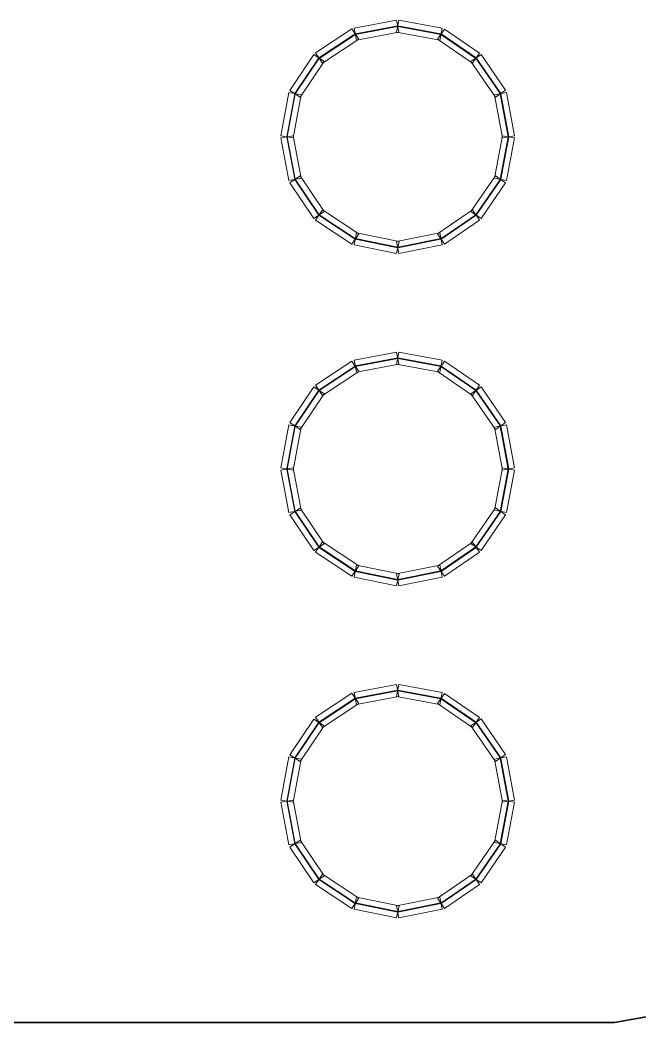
# Model space of a CAD drawing. Header units: millimetres. Extents: x -200 to 200, y -162 to 219.
# Drawn here: x -173.36 to -146.73, y -161.91 to -118.78 of the extents above; entities that cross this region are included whole.
import ezdxf

# ---------------------------------------------------------------- set-up
doc = ezdxf.new("R2010")
doc.units = ezdxf.units.MM
doc.header["$MEASUREMENT"] = 0

msp = doc.modelspace()

# ---------------------------------------------------------------- linework, layer by layer
at = {"color": 4, "lineweight": 5}
for points in [[(-157.1814, -118.7799), (-157.1814, -118.7799), (-157.0835, -119.2998), (-157.0835, -119.2998), (-157.0835, -119.2998), (-157.0835, -119.2998), (-158.9088, -119.6437), (-158.9088, -119.6437), (-158.9088, -119.6437), (-158.9088, -119.6437), (-159.0067, -119.1238), (-159.0067, -119.1238), (-159.0067, -119.1238), (-159.0067, -119.1238), (-157.1814, -118.7799), (-157.1814, -118.7799)], [(-157.1349, -119.0268), (-157.1349, -119.0268), (-157.13, -119.0528), (-157.13, -119.0528), (-157.13, -119.0528), (-157.13, -119.0528), (-158.9553, -119.3967), (-158.9553, -119.3967), (-158.9553, -119.3967), (-158.9553, -119.3967), (-158.9602, -119.3707), (-158.9602, -119.3707), (-158.9602, -119.3707), (-158.9602, -119.3707), (-157.1349, -119.0268), (-157.1349, -119.0268)], [(-155.2324, -119.1236), (-155.2324, -119.1236), (-155.329, -119.6438), (-155.329, -119.6438), (-155.329, -119.6438), (-155.329, -119.6438), (-157.1808, -119.2999), (-157.1808, -119.2999), (-157.1808, -119.2999), (-157.1808, -119.2999), (-157.0842, -118.7797), (-157.0842, -118.7797), (-157.0842, -118.7797), (-157.0842, -118.7797), (-155.2324, -119.1236), (-155.2324, -119.1236)], [(-155.2783, -119.3707), (-155.2783, -119.3707), (-155.2831, -119.3967), (-155.2831, -119.3967), (-155.2831, -119.3967), (-155.2831, -119.3967), (-157.1349, -119.0528), (-157.1349, -119.0528), (-157.1349, -119.0528), (-157.1349, -119.0528), (-157.1301, -119.0268), (-157.1301, -119.0268), (-157.1301, -119.0268), (-157.1301, -119.0268), (-155.2783, -119.3707), (-155.2783, -119.3707)], [(-159.1036, -119.163), (-159.1036, -119.163), (-158.8119, -119.6044), (-158.8119, -119.6044), (-158.8119, -119.6044), (-158.8119, -119.6044), (-160.3726, -120.6361), (-160.3726, -120.6361), (-160.3726, -120.6361), (-160.3726, -120.6361), (-160.6644, -120.1947), (-160.6644, -120.1947), (-160.6644, -120.1947), (-160.6644, -120.1947), (-159.1036, -119.163), (-159.1036, -119.163)], [(-158.965, -119.3727), (-158.965, -119.3727), (-158.9504, -119.3947), (-158.9504, -119.3947), (-158.9504, -119.3947), (-158.9504, -119.3947), (-160.5112, -120.4264), (-160.5112, -120.4264), (-160.5112, -120.4264), (-160.5112, -120.4264), (-160.5258, -120.4044), (-160.5258, -120.4044), (-160.5258, -120.4044), (-160.5258, -120.4044), (-158.965, -119.3727), (-158.965, -119.3727)], [(-153.6235, -120.1971), (-153.6235, -120.1971), (-153.9223, -120.6337), (-153.9223, -120.6337), (-153.9223, -120.6337), (-153.9223, -120.6337), (-155.4301, -119.602), (-155.4301, -119.602), (-155.4301, -119.602), (-155.4301, -119.602), (-155.1314, -119.1654), (-155.1314, -119.1654), (-155.1314, -119.1654), (-155.1314, -119.1654), (-153.6235, -120.1971), (-153.6235, -120.1971)], [(-153.7654, -120.4045), (-153.7654, -120.4045), (-153.7804, -120.4263), (-153.7804, -120.4263), (-153.7804, -120.4263), (-153.7804, -120.4263), (-155.2882, -119.3946), (-155.2882, -119.3946), (-155.2882, -119.3946), (-155.2882, -119.3946), (-155.2733, -119.3728), (-155.2733, -119.3728), (-155.2733, -119.3728), (-155.2733, -119.3728), (-153.7654, -120.4045), (-153.7654, -120.4045)], [(-160.738, -120.2678), (-160.738, -120.2678), (-160.299, -120.563), (-160.299, -120.563), (-160.299, -120.563), (-160.299, -120.563), (-161.3306, -122.0973), (-161.3306, -122.0973), (-161.3306, -122.0973), (-161.3306, -122.0973), (-161.7697, -121.8021), (-161.7697, -121.8021), (-161.7697, -121.8021), (-161.7697, -121.8021), (-160.738, -120.2678), (-160.738, -120.2678)], [(-152.497, -121.7995), (-152.497, -121.7995), (-152.9325, -122.0999), (-152.9325, -122.0999), (-152.9325, -122.0999), (-152.9325, -122.0999), (-153.9907, -120.5656), (-153.9907, -120.5656), (-153.9907, -120.5656), (-153.9907, -120.5656), (-153.5551, -120.2652), (-153.5551, -120.2652), (-153.5551, -120.2652), (-153.5551, -120.2652), (-152.497, -121.7995), (-152.497, -121.7995)], [(-160.5295, -120.408), (-160.5295, -120.408), (-160.5075, -120.4228), (-160.5075, -120.4228), (-160.5075, -120.4228), (-160.5075, -120.4228), (-161.5392, -121.9571), (-161.5392, -121.9571), (-161.5392, -121.9571), (-161.5392, -121.9571), (-161.5611, -121.9423), (-161.5611, -121.9423), (-161.5611, -121.9423), (-161.5611, -121.9423), (-160.5295, -120.408), (-160.5295, -120.408)], [(-152.7039, -121.9422), (-152.7039, -121.9422), (-152.7257, -121.9572), (-152.7257, -121.9572), (-152.7257, -121.9572), (-152.7257, -121.9572), (-153.7838, -120.4229), (-153.7838, -120.4229), (-153.7838, -120.4229), (-153.7838, -120.4229), (-153.762, -120.4079), (-153.762, -120.4079), (-153.762, -120.4079), (-153.762, -120.4079), (-152.7039, -121.9422), (-152.7039, -121.9422)], [(-161.8102, -121.9014), (-161.8102, -121.9014), (-161.2901, -121.998), (-161.2901, -121.998), (-161.2901, -121.998), (-161.2901, -121.998), (-161.634, -123.8497), (-161.634, -123.8497), (-161.634, -123.8497), (-161.634, -123.8497), (-162.1541, -123.7531), (-162.1541, -123.7531), (-162.1541, -123.7531), (-162.1541, -123.7531), (-161.8102, -121.9014), (-161.8102, -121.9014)], [(-161.5632, -121.9473), (-161.5632, -121.9473), (-161.5372, -121.9521), (-161.5372, -121.9521), (-161.5372, -121.9521), (-161.5372, -121.9521), (-161.8811, -123.8038), (-161.8811, -123.8038), (-161.8811, -123.8038), (-161.8811, -123.8038), (-161.9071, -123.799), (-161.9071, -123.799), (-161.9071, -123.799), (-161.9071, -123.799), (-161.5632, -121.9473), (-161.5632, -121.9473)], [(-152.1108, -123.7531), (-152.1108, -123.7531), (-152.631, -123.8497), (-152.631, -123.8497), (-152.631, -123.8497), (-152.631, -123.8497), (-152.9749, -121.998), (-152.9749, -121.998), (-152.9749, -121.998), (-152.9749, -121.998), (-152.4547, -121.9014), (-152.4547, -121.9014), (-152.4547, -121.9014), (-152.4547, -121.9014), (-152.1108, -123.7531), (-152.1108, -123.7531)], [(-152.3579, -123.799), (-152.3579, -123.799), (-152.3839, -123.8038), (-152.3839, -123.8038), (-152.3839, -123.8038), (-152.3839, -123.8038), (-152.7278, -121.9521), (-152.7278, -121.9521), (-152.7278, -121.9521), (-152.7278, -121.9521), (-152.7018, -121.9473), (-152.7018, -121.9473), (-152.7018, -121.9473), (-152.7018, -121.9473), (-152.3579, -123.799), (-152.3579, -123.799)], [(-162.154, -123.8504), (-162.154, -123.8504), (-161.6341, -123.7524), (-161.6341, -123.7524), (-161.6341, -123.7524), (-161.6341, -123.7524), (-161.2902, -125.5777), (-161.2902, -125.5777), (-161.2902, -125.5777), (-161.2902, -125.5777), (-161.8101, -125.6757), (-161.8101, -125.6757), (-161.8101, -125.6757), (-161.8101, -125.6757), (-162.154, -123.8504), (-162.154, -123.8504)], [(-152.4548, -125.6757), (-152.4548, -125.6757), (-152.9747, -125.5777), (-152.9747, -125.5777), (-152.9747, -125.5777), (-152.9747, -125.5777), (-152.6308, -123.7524), (-152.6308, -123.7524), (-152.6308, -123.7524), (-152.6308, -123.7524), (-152.1109, -123.8504), (-152.1109, -123.8504), (-152.1109, -123.8504), (-152.1109, -123.8504), (-152.4548, -125.6757), (-152.4548, -125.6757)], [(-161.9071, -123.8039), (-161.9071, -123.8039), (-161.8811, -123.799), (-161.8811, -123.799), (-161.8811, -123.799), (-161.8811, -123.799), (-161.5372, -125.6242), (-161.5372, -125.6242), (-161.5372, -125.6242), (-161.5372, -125.6242), (-161.5632, -125.6291), (-161.5632, -125.6291), (-161.5632, -125.6291), (-161.5632, -125.6291), (-161.9071, -123.8039), (-161.9071, -123.8039)], [(-152.7018, -125.6291), (-152.7018, -125.6291), (-152.7278, -125.6242), (-152.7278, -125.6242), (-152.7278, -125.6242), (-152.7278, -125.6242), (-152.3839, -123.799), (-152.3839, -123.799), (-152.3839, -123.799), (-152.3839, -123.799), (-152.3579, -123.8039), (-152.3579, -123.8039), (-152.3579, -123.8039), (-152.3579, -123.8039), (-152.7018, -125.6291), (-152.7018, -125.6291)], [(-161.7697, -125.7743), (-161.7697, -125.7743), (-161.3306, -125.4791), (-161.3306, -125.4791), (-161.3306, -125.4791), (-161.3306, -125.4791), (-160.299, -127.0134), (-160.299, -127.0134), (-160.299, -127.0134), (-160.299, -127.0134), (-160.738, -127.3086), (-160.738, -127.3086), (-160.738, -127.3086), (-160.738, -127.3086), (-161.7697, -125.7743), (-161.7697, -125.7743)], [(-153.5551, -127.3112), (-153.5551, -127.3112), (-153.9907, -127.0108), (-153.9907, -127.0108), (-153.9907, -127.0108), (-153.9907, -127.0108), (-152.9325, -125.4765), (-152.9325, -125.4765), (-152.9325, -125.4765), (-152.9325, -125.4765), (-152.497, -125.7769), (-152.497, -125.7769), (-152.497, -125.7769), (-152.497, -125.7769), (-153.5551, -127.3112), (-153.5551, -127.3112)], [(-161.5611, -125.6341), (-161.5611, -125.6341), (-161.5392, -125.6193), (-161.5392, -125.6193), (-161.5392, -125.6193), (-161.5392, -125.6193), (-160.5075, -127.1536), (-160.5075, -127.1536), (-160.5075, -127.1536), (-160.5075, -127.1536), (-160.5295, -127.1684), (-160.5295, -127.1684), (-160.5295, -127.1684), (-160.5295, -127.1684), (-161.5611, -125.6341), (-161.5611, -125.6341)], [(-153.762, -127.1685), (-153.762, -127.1685), (-153.7838, -127.1535), (-153.7838, -127.1535), (-153.7838, -127.1535), (-153.7838, -127.1535), (-152.7257, -125.6192), (-152.7257, -125.6192), (-152.7257, -125.6192), (-152.7257, -125.6192), (-152.7039, -125.6342), (-152.7039, -125.6342), (-152.7039, -125.6342), (-152.7039, -125.6342), (-153.762, -127.1685), (-153.762, -127.1685)], [(-160.6644, -127.3817), (-160.6644, -127.3817), (-160.3726, -126.9403), (-160.3726, -126.9403), (-160.3726, -126.9403), (-160.3726, -126.9403), (-158.8119, -127.972), (-158.8119, -127.972), (-158.8119, -127.972), (-158.8119, -127.972), (-159.1036, -128.4133), (-159.1036, -128.4133), (-159.1036, -128.4133), (-159.1036, -128.4133), (-160.6644, -127.3817), (-160.6644, -127.3817)], [(-160.5258, -127.172), (-160.5258, -127.172), (-160.5112, -127.1499), (-160.5112, -127.1499), (-160.5112, -127.1499), (-160.5112, -127.1499), (-158.9504, -128.1816), (-158.9504, -128.1816), (-158.9504, -128.1816), (-158.9504, -128.1816), (-158.965, -128.2037), (-158.965, -128.2037), (-158.965, -128.2037), (-158.965, -128.2037), (-160.5258, -127.172), (-160.5258, -127.172)], [(-155.1314, -128.411), (-155.1314, -128.411), (-155.4301, -127.9743), (-155.4301, -127.9743), (-155.4301, -127.9743), (-155.4301, -127.9743), (-153.9223, -126.9427), (-153.9223, -126.9427), (-153.9223, -126.9427), (-153.9223, -126.9427), (-153.6235, -127.3793), (-153.6235, -127.3793), (-153.6235, -127.3793), (-153.6235, -127.3793), (-155.1314, -128.411), (-155.1314, -128.411)], [(-155.2733, -128.2036), (-155.2733, -128.2036), (-155.2882, -128.1817), (-155.2882, -128.1817), (-155.2882, -128.1817), (-155.2882, -128.1817), (-153.7804, -127.1501), (-153.7804, -127.1501), (-153.7804, -127.1501), (-153.7804, -127.1501), (-153.7654, -127.1719), (-153.7654, -127.1719), (-153.7654, -127.1719), (-153.7654, -127.1719), (-155.2733, -128.2036), (-155.2733, -128.2036)], [(-159.0103, -128.4519), (-159.0103, -128.4519), (-158.9051, -127.9334), (-158.9051, -127.9334), (-158.9051, -127.9334), (-158.9051, -127.9334), (-157.0799, -128.3038), (-157.0799, -128.3038), (-157.0799, -128.3038), (-157.0799, -128.3038), (-157.1851, -128.8223), (-157.1851, -128.8223), (-157.1851, -128.8223), (-157.1851, -128.8223), (-159.0103, -128.4519), (-159.0103, -128.4519)], [(-157.0806, -128.8224), (-157.0806, -128.8224), (-157.1843, -128.3036), (-157.1843, -128.3036), (-157.1843, -128.3036), (-157.1843, -128.3036), (-155.3326, -127.9333), (-155.3326, -127.9333), (-155.3326, -127.9333), (-155.3326, -127.9333), (-155.2289, -128.4521), (-155.2289, -128.4521), (-155.2289, -128.4521), (-155.2289, -128.4521), (-157.0806, -128.8224), (-157.0806, -128.8224)], [(-158.9604, -128.2056), (-158.9604, -128.2056), (-158.9551, -128.1797), (-158.9551, -128.1797), (-158.9551, -128.1797), (-158.9551, -128.1797), (-157.1298, -128.55), (-157.1298, -128.55), (-157.1298, -128.55), (-157.1298, -128.55), (-157.1351, -128.576), (-157.1351, -128.576), (-157.1351, -128.576), (-157.1351, -128.576), (-158.9604, -128.2056), (-158.9604, -128.2056)], [(-157.1299, -128.576), (-157.1299, -128.576), (-157.1351, -128.55), (-157.1351, -128.55), (-157.1351, -128.55), (-157.1351, -128.55), (-155.2833, -128.1797), (-155.2833, -128.1797), (-155.2833, -128.1797), (-155.2833, -128.1797), (-155.2781, -128.2056), (-155.2781, -128.2056), (-155.2781, -128.2056), (-155.2781, -128.2056), (-157.1299, -128.576), (-157.1299, -128.576)], [(-157.1814, -133.0646), (-157.1814, -133.0646), (-157.0835, -133.5846), (-157.0835, -133.5846), (-157.0835, -133.5846), (-157.0835, -133.5846), (-158.9088, -133.9285), (-158.9088, -133.9285), (-158.9088, -133.9285), (-158.9088, -133.9285), (-159.0067, -133.4085), (-159.0067, -133.4085), (-159.0067, -133.4085), (-159.0067, -133.4085), (-157.1814, -133.0646), (-157.1814, -133.0646)], [(-155.2324, -133.4084), (-155.2324, -133.4084), (-155.329, -133.9286), (-155.329, -133.9286), (-155.329, -133.9286), (-155.329, -133.9286), (-157.1808, -133.5847), (-157.1808, -133.5847), (-157.1808, -133.5847), (-157.1808, -133.5847), (-157.0842, -133.0645), (-157.0842, -133.0645), (-157.0842, -133.0645), (-157.0842, -133.0645), (-155.2324, -133.4084), (-155.2324, -133.4084)], [(-159.1036, -133.4478), (-159.1036, -133.4478), (-158.8119, -133.8892), (-158.8119, -133.8892), (-158.8119, -133.8892), (-158.8119, -133.8892), (-160.3726, -134.9208), (-160.3726, -134.9208), (-160.3726, -134.9208), (-160.3726, -134.9208), (-160.6644, -134.4795), (-160.6644, -134.4795), (-160.6644, -134.4795), (-160.6644, -134.4795), (-159.1036, -133.4478), (-159.1036, -133.4478)], [(-158.965, -133.6575), (-158.965, -133.6575), (-158.9504, -133.6795), (-158.9504, -133.6795), (-158.9504, -133.6795), (-158.9504, -133.6795), (-160.5112, -134.7112), (-160.5112, -134.7112), (-160.5112, -134.7112), (-160.5112, -134.7112), (-160.5258, -134.6891), (-160.5258, -134.6891), (-160.5258, -134.6891), (-160.5258, -134.6891), (-158.965, -133.6575), (-158.965, -133.6575)], [(-157.1349, -133.3116), (-157.1349, -133.3116), (-157.13, -133.3376), (-157.13, -133.3376), (-157.13, -133.3376), (-157.13, -133.3376), (-158.9553, -133.6815), (-158.9553, -133.6815), (-158.9553, -133.6815), (-158.9553, -133.6815), (-158.9602, -133.6555), (-158.9602, -133.6555), (-158.9602, -133.6555), (-158.9602, -133.6555), (-157.1349, -133.3116), (-157.1349, -133.3116)], [(-155.2783, -133.6555), (-155.2783, -133.6555), (-155.2831, -133.6815), (-155.2831, -133.6815), (-155.2831, -133.6815), (-155.2831, -133.6815), (-157.1349, -133.3376), (-157.1349, -133.3376), (-157.1349, -133.3376), (-157.1349, -133.3376), (-157.1301, -133.3116), (-157.1301, -133.3116), (-157.1301, -133.3116), (-157.1301, -133.3116), (-155.2783, -133.6555), (-155.2783, -133.6555)], [(-153.6235, -134.4819), (-153.6235, -134.4819), (-153.9223, -134.9185), (-153.9223, -134.9185), (-153.9223, -134.9185), (-153.9223, -134.9185), (-155.4301, -133.8868), (-155.4301, -133.8868), (-155.4301, -133.8868), (-155.4301, -133.8868), (-155.1314, -133.4502), (-155.1314, -133.4502), (-155.1314, -133.4502), (-155.1314, -133.4502), (-153.6235, -134.4819), (-153.6235, -134.4819)], [(-153.7654, -134.6893), (-153.7654, -134.6893), (-153.7804, -134.7111), (-153.7804, -134.7111), (-153.7804, -134.7111), (-153.7804, -134.7111), (-155.2882, -133.6794), (-155.2882, -133.6794), (-155.2882, -133.6794), (-155.2882, -133.6794), (-155.2733, -133.6576), (-155.2733, -133.6576), (-155.2733, -133.6576), (-155.2733, -133.6576), (-153.7654, -134.6893), (-153.7654, -134.6893)], [(-160.738, -134.5526), (-160.738, -134.5526), (-160.299, -134.8478), (-160.299, -134.8478), (-160.299, -134.8478), (-160.299, -134.8478), (-161.3306, -136.3821), (-161.3306, -136.3821), (-161.3306, -136.3821), (-161.3306, -136.3821), (-161.7697, -136.0869), (-161.7697, -136.0869), (-161.7697, -136.0869), (-161.7697, -136.0869), (-160.738, -134.5526), (-160.738, -134.5526)], [(-152.497, -136.0843), (-152.497, -136.0843), (-152.9325, -136.3846), (-152.9325, -136.3846), (-152.9325, -136.3846), (-152.9325, -136.3846), (-153.9907, -134.8504), (-153.9907, -134.8504), (-153.9907, -134.8504), (-153.9907, -134.8504), (-153.5551, -134.55), (-153.5551, -134.55), (-153.5551, -134.55), (-153.5551, -134.55), (-152.497, -136.0843), (-152.497, -136.0843)], [(-160.5295, -134.6928), (-160.5295, -134.6928), (-160.5075, -134.7076), (-160.5075, -134.7076), (-160.5075, -134.7076), (-160.5075, -134.7076), (-161.5392, -136.2418), (-161.5392, -136.2418), (-161.5392, -136.2418), (-161.5392, -136.2418), (-161.5611, -136.2271), (-161.5611, -136.2271), (-161.5611, -136.2271), (-161.5611, -136.2271), (-160.5295, -134.6928), (-160.5295, -134.6928)], [(-152.7039, -136.227), (-152.7039, -136.227), (-152.7257, -136.242), (-152.7257, -136.242), (-152.7257, -136.242), (-152.7257, -136.242), (-153.7838, -134.7077), (-153.7838, -134.7077), (-153.7838, -134.7077), (-153.7838, -134.7077), (-153.762, -134.6927), (-153.762, -134.6927), (-153.762, -134.6927), (-153.762, -134.6927), (-152.7039, -136.227), (-152.7039, -136.227)], [(-161.8102, -136.1862), (-161.8102, -136.1862), (-161.2901, -136.2828), (-161.2901, -136.2828), (-161.2901, -136.2828), (-161.2901, -136.2828), (-161.634, -138.1345), (-161.634, -138.1345), (-161.634, -138.1345), (-161.634, -138.1345), (-162.1541, -138.0379), (-162.1541, -138.0379), (-162.1541, -138.0379), (-162.1541, -138.0379), (-161.8102, -136.1862), (-161.8102, -136.1862)], [(-161.5632, -136.232), (-161.5632, -136.232), (-161.5372, -136.2369), (-161.5372, -136.2369), (-161.5372, -136.2369), (-161.5372, -136.2369), (-161.8811, -138.0886), (-161.8811, -138.0886), (-161.8811, -138.0886), (-161.8811, -138.0886), (-161.9071, -138.0838), (-161.9071, -138.0838), (-161.9071, -138.0838), (-161.9071, -138.0838), (-161.5632, -136.232), (-161.5632, -136.232)], [(-152.1108, -138.0379), (-152.1108, -138.0379), (-152.631, -138.1345), (-152.631, -138.1345), (-152.631, -138.1345), (-152.631, -138.1345), (-152.9749, -136.2828), (-152.9749, -136.2828), (-152.9749, -136.2828), (-152.9749, -136.2828), (-152.4547, -136.1862), (-152.4547, -136.1862), (-152.4547, -136.1862), (-152.4547, -136.1862), (-152.1108, -138.0379), (-152.1108, -138.0379)], [(-152.3579, -138.0838), (-152.3579, -138.0838), (-152.3839, -138.0886), (-152.3839, -138.0886), (-152.3839, -138.0886), (-152.3839, -138.0886), (-152.7278, -136.2369), (-152.7278, -136.2369), (-152.7278, -136.2369), (-152.7278, -136.2369), (-152.7018, -136.232), (-152.7018, -136.232), (-152.7018, -136.232), (-152.7018, -136.232), (-152.3579, -138.0838), (-152.3579, -138.0838)], [(-162.154, -138.1352), (-162.154, -138.1352), (-161.6341, -138.0372), (-161.6341, -138.0372), (-161.6341, -138.0372), (-161.6341, -138.0372), (-161.2902, -139.8625), (-161.2902, -139.8625), (-161.2902, -139.8625), (-161.2902, -139.8625), (-161.8101, -139.9604), (-161.8101, -139.9604), (-161.8101, -139.9604), (-161.8101, -139.9604), (-162.154, -138.1352), (-162.154, -138.1352)], [(-161.9071, -138.0886), (-161.9071, -138.0886), (-161.8811, -138.0837), (-161.8811, -138.0837), (-161.8811, -138.0837), (-161.8811, -138.0837), (-161.5372, -139.909), (-161.5372, -139.909), (-161.5372, -139.909), (-161.5372, -139.909), (-161.5632, -139.9139), (-161.5632, -139.9139), (-161.5632, -139.9139), (-161.5632, -139.9139), (-161.9071, -138.0886), (-161.9071, -138.0886)], [(-152.4548, -139.9604), (-152.4548, -139.9604), (-152.9747, -139.8625), (-152.9747, -139.8625), (-152.9747, -139.8625), (-152.9747, -139.8625), (-152.6308, -138.0372), (-152.6308, -138.0372), (-152.6308, -138.0372), (-152.6308, -138.0372), (-152.1109, -138.1352), (-152.1109, -138.1352), (-152.1109, -138.1352), (-152.1109, -138.1352), (-152.4548, -139.9604), (-152.4548, -139.9604)], [(-152.7018, -139.9139), (-152.7018, -139.9139), (-152.7278, -139.909), (-152.7278, -139.909), (-152.7278, -139.909), (-152.7278, -139.909), (-152.3839, -138.0837), (-152.3839, -138.0837), (-152.3839, -138.0837), (-152.3839, -138.0837), (-152.3579, -138.0886), (-152.3579, -138.0886), (-152.3579, -138.0886), (-152.3579, -138.0886), (-152.7018, -139.9139), (-152.7018, -139.9139)], [(-161.7697, -140.0591), (-161.7697, -140.0591), (-161.3306, -139.7639), (-161.3306, -139.7639), (-161.3306, -139.7639), (-161.3306, -139.7639), (-160.299, -141.2982), (-160.299, -141.2982), (-160.299, -141.2982), (-160.299, -141.2982), (-160.738, -141.5934), (-160.738, -141.5934), (-160.738, -141.5934), (-160.738, -141.5934), (-161.7697, -140.0591), (-161.7697, -140.0591)], [(-161.5611, -139.9188), (-161.5611, -139.9188), (-161.5392, -139.9041), (-161.5392, -139.9041), (-161.5392, -139.9041), (-161.5392, -139.9041), (-160.5075, -141.4384), (-160.5075, -141.4384), (-160.5075, -141.4384), (-160.5075, -141.4384), (-160.5295, -141.4531), (-160.5295, -141.4531), (-160.5295, -141.4531), (-160.5295, -141.4531), (-161.5611, -139.9188), (-161.5611, -139.9188)], [(-153.5551, -141.5959), (-153.5551, -141.5959), (-153.9907, -141.2956), (-153.9907, -141.2956), (-153.9907, -141.2956), (-153.9907, -141.2956), (-152.9325, -139.7613), (-152.9325, -139.7613), (-152.9325, -139.7613), (-152.9325, -139.7613), (-152.497, -140.0617), (-152.497, -140.0617), (-152.497, -140.0617), (-152.497, -140.0617), (-153.5551, -141.5959), (-153.5551, -141.5959)], [(-153.762, -141.4533), (-153.762, -141.4533), (-153.7838, -141.4383), (-153.7838, -141.4383), (-153.7838, -141.4383), (-153.7838, -141.4383), (-152.7257, -139.904), (-152.7257, -139.904), (-152.7257, -139.904), (-152.7257, -139.904), (-152.7039, -139.919), (-152.7039, -139.919), (-152.7039, -139.919), (-152.7039, -139.919), (-153.762, -141.4533), (-153.762, -141.4533)], [(-160.6644, -141.6664), (-160.6644, -141.6664), (-160.3726, -141.2251), (-160.3726, -141.2251), (-160.3726, -141.2251), (-160.3726, -141.2251), (-158.8119, -142.2568), (-158.8119, -142.2568), (-158.8119, -142.2568), (-158.8119, -142.2568), (-159.1036, -142.6981), (-159.1036, -142.6981), (-159.1036, -142.6981), (-159.1036, -142.6981), (-160.6644, -141.6664), (-160.6644, -141.6664)], [(-160.5258, -141.4568), (-160.5258, -141.4568), (-160.5112, -141.4347), (-160.5112, -141.4347), (-160.5112, -141.4347), (-160.5112, -141.4347), (-158.9504, -142.4664), (-158.9504, -142.4664), (-158.9504, -142.4664), (-158.9504, -142.4664), (-158.965, -142.4885), (-158.965, -142.4885), (-158.965, -142.4885), (-158.965, -142.4885), (-160.5258, -141.4568), (-160.5258, -141.4568)], [(-155.1314, -142.6958), (-155.1314, -142.6958), (-155.4301, -142.2591), (-155.4301, -142.2591), (-155.4301, -142.2591), (-155.4301, -142.2591), (-153.9223, -141.2274), (-153.9223, -141.2274), (-153.9223, -141.2274), (-153.9223, -141.2274), (-153.6235, -141.6641), (-153.6235, -141.6641), (-153.6235, -141.6641), (-153.6235, -141.6641), (-155.1314, -142.6958), (-155.1314, -142.6958)], [(-155.2733, -142.4884), (-155.2733, -142.4884), (-155.2882, -142.4665), (-155.2882, -142.4665), (-155.2882, -142.4665), (-155.2882, -142.4665), (-153.7804, -141.4348), (-153.7804, -141.4348), (-153.7804, -141.4348), (-153.7804, -141.4348), (-153.7654, -141.4567), (-153.7654, -141.4567), (-153.7654, -141.4567), (-153.7654, -141.4567), (-155.2733, -142.4884), (-155.2733, -142.4884)], [(-159.0103, -142.7367), (-159.0103, -142.7367), (-158.9051, -142.2182), (-158.9051, -142.2182), (-158.9051, -142.2182), (-158.9051, -142.2182), (-157.0799, -142.5885), (-157.0799, -142.5885), (-157.0799, -142.5885), (-157.0799, -142.5885), (-157.1851, -143.107), (-157.1851, -143.107), (-157.1851, -143.107), (-157.1851, -143.107), (-159.0103, -142.7367), (-159.0103, -142.7367)], [(-157.0806, -143.1072), (-157.0806, -143.1072), (-157.1843, -142.5884), (-157.1843, -142.5884), (-157.1843, -142.5884), (-157.1843, -142.5884), (-155.3326, -142.218), (-155.3326, -142.218), (-155.3326, -142.218), (-155.3326, -142.218), (-155.2289, -142.7368), (-155.2289, -142.7368), (-155.2289, -142.7368), (-155.2289, -142.7368), (-157.0806, -143.1072), (-157.0806, -143.1072)], [(-158.9604, -142.4904), (-158.9604, -142.4904), (-158.9551, -142.4645), (-158.9551, -142.4645), (-158.9551, -142.4645), (-158.9551, -142.4645), (-157.1298, -142.8348), (-157.1298, -142.8348), (-157.1298, -142.8348), (-157.1298, -142.8348), (-157.1351, -142.8607), (-157.1351, -142.8607), (-157.1351, -142.8607), (-157.1351, -142.8607), (-158.9604, -142.4904), (-158.9604, -142.4904)], [(-157.1299, -142.8608), (-157.1299, -142.8608), (-157.1351, -142.8348), (-157.1351, -142.8348), (-157.1351, -142.8348), (-157.1351, -142.8348), (-155.2833, -142.4645), (-155.2833, -142.4645), (-155.2833, -142.4645), (-155.2833, -142.4645), (-155.2781, -142.4904), (-155.2781, -142.4904), (-155.2781, -142.4904), (-155.2781, -142.4904), (-157.1299, -142.8608), (-157.1299, -142.8608)], [(-157.1814, -147.3494), (-157.1814, -147.3494), (-157.0835, -147.8693), (-157.0835, -147.8693), (-157.0835, -147.8693), (-157.0835, -147.8693), (-158.9088, -148.2132), (-158.9088, -148.2132), (-158.9088, -148.2132), (-158.9088, -148.2132), (-159.0067, -147.6933), (-159.0067, -147.6933), (-159.0067, -147.6933), (-159.0067, -147.6933), (-157.1814, -147.3494), (-157.1814, -147.3494)], [(-155.2324, -147.6932), (-155.2324, -147.6932), (-155.329, -148.2134), (-155.329, -148.2134), (-155.329, -148.2134), (-155.329, -148.2134), (-157.1808, -147.8695), (-157.1808, -147.8695), (-157.1808, -147.8695), (-157.1808, -147.8695), (-157.0842, -147.3493), (-157.0842, -147.3493), (-157.0842, -147.3493), (-157.0842, -147.3493), (-155.2324, -147.6932), (-155.2324, -147.6932)], [(-159.1036, -147.7326), (-159.1036, -147.7326), (-158.8119, -148.1739), (-158.8119, -148.1739), (-158.8119, -148.1739), (-158.8119, -148.1739), (-160.3726, -149.2056), (-160.3726, -149.2056), (-160.3726, -149.2056), (-160.3726, -149.2056), (-160.6644, -148.7643), (-160.6644, -148.7643), (-160.6644, -148.7643), (-160.6644, -148.7643), (-159.1036, -147.7326), (-159.1036, -147.7326)], [(-157.1349, -147.5964), (-157.1349, -147.5964), (-157.13, -147.6224), (-157.13, -147.6224), (-157.13, -147.6224), (-157.13, -147.6224), (-158.9553, -147.9663), (-158.9553, -147.9663), (-158.9553, -147.9663), (-158.9553, -147.9663), (-158.9602, -147.9403), (-158.9602, -147.9403), (-158.9602, -147.9403), (-158.9602, -147.9403), (-157.1349, -147.5964), (-157.1349, -147.5964)], [(-155.2783, -147.9403), (-155.2783, -147.9403), (-155.2831, -147.9663), (-155.2831, -147.9663), (-155.2831, -147.9663), (-155.2831, -147.9663), (-157.1349, -147.6224), (-157.1349, -147.6224), (-157.1349, -147.6224), (-157.1349, -147.6224), (-157.1301, -147.5964), (-157.1301, -147.5964), (-157.1301, -147.5964), (-157.1301, -147.5964), (-155.2783, -147.9403), (-155.2783, -147.9403)], [(-153.6235, -148.7666), (-153.6235, -148.7666), (-153.9223, -149.2033), (-153.9223, -149.2033), (-153.9223, -149.2033), (-153.9223, -149.2033), (-155.4301, -148.1716), (-155.4301, -148.1716), (-155.4301, -148.1716), (-155.4301, -148.1716), (-155.1314, -147.735), (-155.1314, -147.735), (-155.1314, -147.735), (-155.1314, -147.735), (-153.6235, -148.7666), (-153.6235, -148.7666)], [(-158.965, -147.9422), (-158.965, -147.9422), (-158.9504, -147.9643), (-158.9504, -147.9643), (-158.9504, -147.9643), (-158.9504, -147.9643), (-160.5112, -148.996), (-160.5112, -148.996), (-160.5112, -148.996), (-160.5112, -148.996), (-160.5258, -148.9739), (-160.5258, -148.9739), (-160.5258, -148.9739), (-160.5258, -148.9739), (-158.965, -147.9422), (-158.965, -147.9422)], [(-153.7654, -148.974), (-153.7654, -148.974), (-153.7804, -148.9959), (-153.7804, -148.9959), (-153.7804, -148.9959), (-153.7804, -148.9959), (-155.2882, -147.9642), (-155.2882, -147.9642), (-155.2882, -147.9642), (-155.2882, -147.9642), (-155.2733, -147.9424), (-155.2733, -147.9424), (-155.2733, -147.9424), (-155.2733, -147.9424), (-153.7654, -148.974), (-153.7654, -148.974)], [(-160.738, -148.8373), (-160.738, -148.8373), (-160.299, -149.1326), (-160.299, -149.1326), (-160.299, -149.1326), (-160.299, -149.1326), (-161.3306, -150.6668), (-161.3306, -150.6668), (-161.3306, -150.6668), (-161.3306, -150.6668), (-161.7697, -150.3716), (-161.7697, -150.3716), (-161.7697, -150.3716), (-161.7697, -150.3716), (-160.738, -148.8373), (-160.738, -148.8373)], [(-160.5295, -148.9776), (-160.5295, -148.9776), (-160.5075, -148.9923), (-160.5075, -148.9923), (-160.5075, -148.9923), (-160.5075, -148.9923), (-161.5392, -150.5266), (-161.5392, -150.5266), (-161.5392, -150.5266), (-161.5392, -150.5266), (-161.5611, -150.5119), (-161.5611, -150.5119), (-161.5611, -150.5119), (-161.5611, -150.5119), (-160.5295, -148.9776), (-160.5295, -148.9776)], [(-152.497, -150.3691), (-152.497, -150.3691), (-152.9325, -150.6694), (-152.9325, -150.6694), (-152.9325, -150.6694), (-152.9325, -150.6694), (-153.9907, -149.1351), (-153.9907, -149.1351), (-153.9907, -149.1351), (-153.9907, -149.1351), (-153.5551, -148.8348), (-153.5551, -148.8348), (-153.5551, -148.8348), (-153.5551, -148.8348), (-152.497, -150.3691), (-152.497, -150.3691)], [(-152.7039, -150.5117), (-152.7039, -150.5117), (-152.7257, -150.5267), (-152.7257, -150.5267), (-152.7257, -150.5267), (-152.7257, -150.5267), (-153.7838, -148.9925), (-153.7838, -148.9925), (-153.7838, -148.9925), (-153.7838, -148.9925), (-153.762, -148.9774), (-153.762, -148.9774), (-153.762, -148.9774), (-153.762, -148.9774), (-152.7039, -150.5117), (-152.7039, -150.5117)], [(-161.8102, -150.4709), (-161.8102, -150.4709), (-161.2901, -150.5675), (-161.2901, -150.5675), (-161.2901, -150.5675), (-161.2901, -150.5675), (-161.634, -152.4193), (-161.634, -152.4193), (-161.634, -152.4193), (-161.634, -152.4193), (-162.1541, -152.3227), (-162.1541, -152.3227), (-162.1541, -152.3227), (-162.1541, -152.3227), (-161.8102, -150.4709), (-161.8102, -150.4709)], [(-152.1108, -152.3227), (-152.1108, -152.3227), (-152.631, -152.4193), (-152.631, -152.4193), (-152.631, -152.4193), (-152.631, -152.4193), (-152.9749, -150.5675), (-152.9749, -150.5675), (-152.9749, -150.5675), (-152.9749, -150.5675), (-152.4547, -150.4709), (-152.4547, -150.4709), (-152.4547, -150.4709), (-152.4547, -150.4709), (-152.1108, -152.3227), (-152.1108, -152.3227)], [(-161.5632, -150.5168), (-161.5632, -150.5168), (-161.5372, -150.5217), (-161.5372, -150.5217), (-161.5372, -150.5217), (-161.5372, -150.5217), (-161.8811, -152.3734), (-161.8811, -152.3734), (-161.8811, -152.3734), (-161.8811, -152.3734), (-161.9071, -152.3686), (-161.9071, -152.3686), (-161.9071, -152.3686), (-161.9071, -152.3686), (-161.5632, -150.5168), (-161.5632, -150.5168)], [(-152.3579, -152.3686), (-152.3579, -152.3686), (-152.3839, -152.3734), (-152.3839, -152.3734), (-152.3839, -152.3734), (-152.3839, -152.3734), (-152.7278, -150.5217), (-152.7278, -150.5217), (-152.7278, -150.5217), (-152.7278, -150.5217), (-152.7018, -150.5168), (-152.7018, -150.5168), (-152.7018, -150.5168), (-152.7018, -150.5168), (-152.3579, -152.3686), (-152.3579, -152.3686)], [(-162.154, -152.4199), (-162.154, -152.4199), (-161.6341, -152.322), (-161.6341, -152.322), (-161.6341, -152.322), (-161.6341, -152.322), (-161.2902, -154.1473), (-161.2902, -154.1473), (-161.2902, -154.1473), (-161.2902, -154.1473), (-161.8101, -154.2452), (-161.8101, -154.2452), (-161.8101, -154.2452), (-161.8101, -154.2452), (-162.154, -152.4199), (-162.154, -152.4199)], [(-161.9071, -152.3734), (-161.9071, -152.3734), (-161.8811, -152.3685), (-161.8811, -152.3685), (-161.8811, -152.3685), (-161.8811, -152.3685), (-161.5372, -154.1938), (-161.5372, -154.1938), (-161.5372, -154.1938), (-161.5372, -154.1938), (-161.5632, -154.1987), (-161.5632, -154.1987), (-161.5632, -154.1987), (-161.5632, -154.1987), (-161.9071, -152.3734), (-161.9071, -152.3734)], [(-152.4548, -154.2452), (-152.4548, -154.2452), (-152.9747, -154.1473), (-152.9747, -154.1473), (-152.9747, -154.1473), (-152.9747, -154.1473), (-152.6308, -152.322), (-152.6308, -152.322), (-152.6308, -152.322), (-152.6308, -152.322), (-152.1109, -152.4199), (-152.1109, -152.4199), (-152.1109, -152.4199), (-152.1109, -152.4199), (-152.4548, -154.2452), (-152.4548, -154.2452)], [(-152.7018, -154.1987), (-152.7018, -154.1987), (-152.7278, -154.1938), (-152.7278, -154.1938), (-152.7278, -154.1938), (-152.7278, -154.1938), (-152.3839, -152.3685), (-152.3839, -152.3685), (-152.3839, -152.3685), (-152.3839, -152.3685), (-152.3579, -152.3734), (-152.3579, -152.3734), (-152.3579, -152.3734), (-152.3579, -152.3734), (-152.7018, -154.1987), (-152.7018, -154.1987)], [(-161.7697, -154.3439), (-161.7697, -154.3439), (-161.3306, -154.0486), (-161.3306, -154.0486), (-161.3306, -154.0486), (-161.3306, -154.0486), (-160.299, -155.5829), (-160.299, -155.5829), (-160.299, -155.5829), (-160.299, -155.5829), (-160.738, -155.8781), (-160.738, -155.8781), (-160.738, -155.8781), (-160.738, -155.8781), (-161.7697, -154.3439), (-161.7697, -154.3439)], [(-161.5611, -154.2036), (-161.5611, -154.2036), (-161.5392, -154.1889), (-161.5392, -154.1889), (-161.5392, -154.1889), (-161.5392, -154.1889), (-160.5075, -155.7232), (-160.5075, -155.7232), (-160.5075, -155.7232), (-160.5075, -155.7232), (-160.5295, -155.7379), (-160.5295, -155.7379), (-160.5295, -155.7379), (-160.5295, -155.7379), (-161.5611, -154.2036), (-161.5611, -154.2036)], [(-153.5551, -155.8807), (-153.5551, -155.8807), (-153.9907, -155.5804), (-153.9907, -155.5804), (-153.9907, -155.5804), (-153.9907, -155.5804), (-152.9325, -154.0461), (-152.9325, -154.0461), (-152.9325, -154.0461), (-152.9325, -154.0461), (-152.497, -154.3464), (-152.497, -154.3464), (-152.497, -154.3464), (-152.497, -154.3464), (-153.5551, -155.8807), (-153.5551, -155.8807)], [(-153.762, -155.738), (-153.762, -155.738), (-153.7838, -155.723), (-153.7838, -155.723), (-153.7838, -155.723), (-153.7838, -155.723), (-152.7257, -154.1887), (-152.7257, -154.1887), (-152.7257, -154.1887), (-152.7257, -154.1887), (-152.7039, -154.2038), (-152.7039, -154.2038), (-152.7039, -154.2038), (-152.7039, -154.2038), (-153.762, -155.738), (-153.762, -155.738)], [(-160.6644, -155.9512), (-160.6644, -155.9512), (-160.3726, -155.5099), (-160.3726, -155.5099), (-160.3726, -155.5099), (-160.3726, -155.5099), (-158.8119, -156.5415), (-158.8119, -156.5415), (-158.8119, -156.5415), (-158.8119, -156.5415), (-159.1036, -156.9829), (-159.1036, -156.9829), (-159.1036, -156.9829), (-159.1036, -156.9829), (-160.6644, -155.9512), (-160.6644, -155.9512)], [(-155.1314, -156.9805), (-155.1314, -156.9805), (-155.4301, -156.5439), (-155.4301, -156.5439), (-155.4301, -156.5439), (-155.4301, -156.5439), (-153.9223, -155.5122), (-153.9223, -155.5122), (-153.9223, -155.5122), (-153.9223, -155.5122), (-153.6235, -155.9489), (-153.6235, -155.9489), (-153.6235, -155.9489), (-153.6235, -155.9489), (-155.1314, -156.9805), (-155.1314, -156.9805)], [(-160.5258, -155.7416), (-160.5258, -155.7416), (-160.5112, -155.7195), (-160.5112, -155.7195), (-160.5112, -155.7195), (-160.5112, -155.7195), (-158.9504, -156.7512), (-158.9504, -156.7512), (-158.9504, -156.7512), (-158.9504, -156.7512), (-158.965, -156.7733), (-158.965, -156.7733), (-158.965, -156.7733), (-158.965, -156.7733), (-160.5258, -155.7416), (-160.5258, -155.7416)], [(-155.2733, -156.7731), (-155.2733, -156.7731), (-155.2882, -156.7513), (-155.2882, -156.7513), (-155.2882, -156.7513), (-155.2882, -156.7513), (-153.7804, -155.7196), (-153.7804, -155.7196), (-153.7804, -155.7196), (-153.7804, -155.7196), (-153.7654, -155.7415), (-153.7654, -155.7415), (-153.7654, -155.7415), (-153.7654, -155.7415), (-155.2733, -156.7731), (-155.2733, -156.7731)], [(-159.0103, -157.0215), (-159.0103, -157.0215), (-158.9051, -156.503), (-158.9051, -156.503), (-158.9051, -156.503), (-158.9051, -156.503), (-157.0799, -156.8733), (-157.0799, -156.8733), (-157.0799, -156.8733), (-157.0799, -156.8733), (-157.1851, -157.3918), (-157.1851, -157.3918), (-157.1851, -157.3918), (-157.1851, -157.3918), (-159.0103, -157.0215), (-159.0103, -157.0215)], [(-157.0806, -157.392), (-157.0806, -157.392), (-157.1843, -156.8732), (-157.1843, -156.8732), (-157.1843, -156.8732), (-157.1843, -156.8732), (-155.3326, -156.5028), (-155.3326, -156.5028), (-155.3326, -156.5028), (-155.3326, -156.5028), (-155.2289, -157.0216), (-155.2289, -157.0216), (-155.2289, -157.0216), (-155.2289, -157.0216), (-157.0806, -157.392), (-157.0806, -157.392)], [(-158.9604, -156.7752), (-158.9604, -156.7752), (-158.9551, -156.7493), (-158.9551, -156.7493), (-158.9551, -156.7493), (-158.9551, -156.7493), (-157.1298, -157.1196), (-157.1298, -157.1196), (-157.1298, -157.1196), (-157.1298, -157.1196), (-157.1351, -157.1455), (-157.1351, -157.1455), (-157.1351, -157.1455), (-157.1351, -157.1455), (-158.9604, -156.7752), (-158.9604, -156.7752)], [(-157.1299, -157.1455), (-157.1299, -157.1455), (-157.1351, -157.1196), (-157.1351, -157.1196), (-157.1351, -157.1196), (-157.1351, -157.1196), (-155.2833, -156.7492), (-155.2833, -156.7492), (-155.2833, -156.7492), (-155.2833, -156.7492), (-155.2781, -156.7752), (-155.2781, -156.7752), (-155.2781, -156.7752), (-155.2781, -156.7752), (-157.1299, -157.1455), (-157.1299, -157.1455)]]:
    msp.add_open_spline(points, degree=3, knots=[0, 0, 0, 0, 0.25, 0.25, 0.25, 0.25, 0.5, 0.5, 0.5, 0.5, 0.75, 0.75, 0.75, 0.75, 1, 1, 1, 1], dxfattribs=at)
at = {"color": 1, "lineweight": 5}
for points in [[(-145.6541, -161.4843), (-145.6541, -161.4843), (-145.6494, -161.5104), (-145.6494, -161.5104), (-145.6494, -161.5104), (-145.6494, -161.5104), (-147.8185, -161.9072), (-147.8185, -161.9072), (-147.8185, -161.9072), (-147.8185, -161.9072), (-147.8233, -161.8811), (-147.8233, -161.8811), (-147.8233, -161.8811), (-147.8233, -161.8811), (-145.6541, -161.4843), (-145.6541, -161.4843)], [(-185.4904, -161.9074), (-185.4904, -161.9074), (-185.4904, -161.8809), (-185.4904, -161.8809), (-185.4904, -161.8809), (-185.4904, -161.8809), (-147.8209, -161.8809), (-147.8209, -161.8809), (-147.8209, -161.8809), (-147.8209, -161.8809), (-147.8209, -161.9074), (-147.8209, -161.9074), (-147.8209, -161.9074), (-147.8209, -161.9074), (-185.4904, -161.9074), (-185.4904, -161.9074)]]:
    msp.add_open_spline(points, degree=3, knots=[0, 0, 0, 0, 0.25, 0.25, 0.25, 0.25, 0.5, 0.5, 0.5, 0.5, 0.75, 0.75, 0.75, 0.75, 1, 1, 1, 1], dxfattribs=at)

doc.saveas('drawing.dxf')
